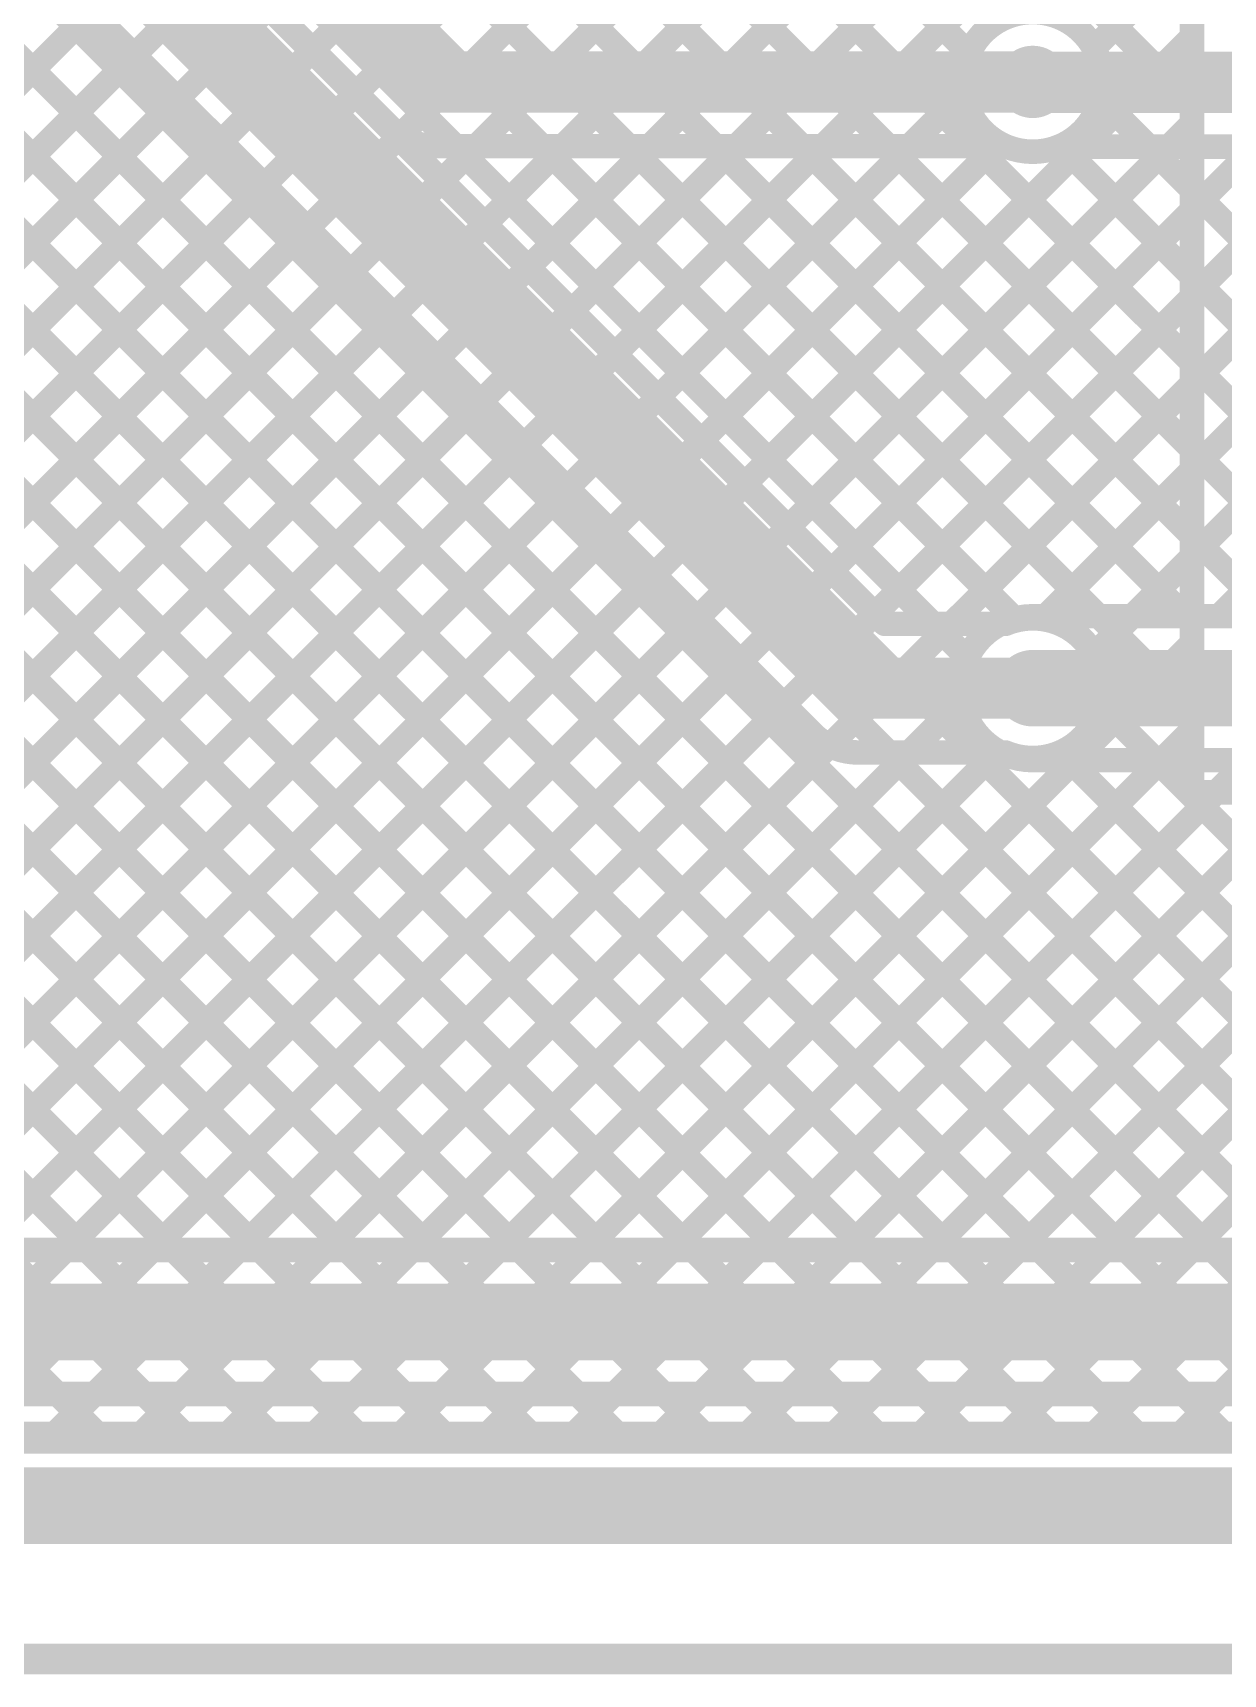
# Model space of a CAD drawing. Header units: millimetres. Extents: x -0.32 to 3.69, y -0.11 to 2.37.
# Drawn here: x 2.305 to 2.694, y -0.11 to 0.426 of the extents above; entities that cross this region are included whole.
import ezdxf

# ---------------------------------------------------------------- set-up
doc = ezdxf.new("R2010")
doc.units = ezdxf.units.MM
doc.header["$MEASUREMENT"] = 0
for name, color, linetype in [('BottomLayer', 5, 'Continuous'), ('Mechanical2', 216, 'Continuous'), ('TopLayer', 1, 'Continuous'), ('ViaHoleLayer', 16, 'Continuous')]:
    doc.layers.add(name, color=color, linetype=linetype)

msp = doc.modelspace()

# ---------------------------------------------------------------- hatches: boundary and pattern name
at = {"layer": 'BottomLayer'}
h = msp.add_hatch(color=5, dxfattribs=at)
edge = h.paths.add_edge_path()
edge.add_arc((2.632, 0.41), 0.01181, 0, 360)
h = msp.add_hatch(color=5, dxfattribs=at)
edge = h.paths.add_edge_path()
edge.add_arc((2.632, 0.212), 0.01181, 0, 360)
at = {"layer": 'TopLayer'}
h = msp.add_hatch(color=1, dxfattribs=at)
edge = h.paths.add_edge_path()
edge.add_arc((2.632, 0.41), 0.01181, 0, 360)
h = msp.add_hatch(color=1, dxfattribs=at)
edge = h.paths.add_edge_path()
edge.add_arc((2.632, 0.212), 0.01181, 0, 360)
at = {"layer": 'ViaHoleLayer'}
h = msp.add_hatch(color=16, dxfattribs=at)
edge = h.paths.add_edge_path()
edge.add_arc((2.632, 0.41), 0.00591, 0, 360)
h = msp.add_hatch(color=16, dxfattribs=at)
edge = h.paths.add_edge_path()
edge.add_arc((2.632, 0.212), 0.00591, 0, 360)

# ---------------------------------------------------------------- linework, layer by layer
at = {"layer": 'BottomLayer'}
for points, const_width in [([(1.81335, 1.104), (2.68185, 0.2355)], 0.008), ([(1.84163, 1.104), (2.71013, 0.2355)], 0.008), ([(1.86991, 1.104), (2.73841, 0.2355)], 0.008), ([(1.8982, 1.104), (2.7667, 0.2355)], 0.008), ([(1.92648, 1.104), (2.61117, 0.41931)], 0.008), ([(1.82526, 1.06381), (2.65356, 0.2355)], 0.008), ([(1.82036, 1.04042), (2.62604, 0.23473)], 0.008), ([(1.8085, 1.02399), (2.61066, 0.22184)], 0.008), ([(1.8085, 0.99571), (2.83821, -0.034)], 0.008), ([(1.8115, 0.96442), (2.80992, -0.034)], 0.008), ([(1.8635, 0.88414), (2.78164, -0.034)], 0.008), ([(1.866, 0.85335), (2.75335, -0.034)], 0.008), ([(1.866, 0.82507), (2.72507, -0.034)], 0.008), ([(1.866, 0.79679), (2.69679, -0.034)], 0.008), ([(2.05415, 0.16254), (2.67012, 0.7785)], 0.008), ([(2.08244, 0.16254), (2.6984, 0.7785)], 0.008), ([(2.1053, 0.15712), (2.72669, 0.7785)], 0.008), ([(2.11547, 0.139), (2.75497, 0.7785)], 0.008), ([(1.866, 0.7685), (2.6685, -0.034)], 0.008), ([(1.86328, 0.74293), (2.64022, -0.034)], 0.008), ([(1.86328, 0.71465), (2.61193, -0.034)], 0.008), ([(1.86328, 0.68637), (2.58365, -0.034)], 0.008), ([(1.86328, 0.65808), (2.55536, -0.034)], 0.008), ([(1.86328, 0.6298), (2.52708, -0.034)], 0.008), ([(2.14835, 0.14359), (2.6086, 0.60385)], 0.008), ([(1.86328, 0.60151), (2.4988, -0.034)], 0.008), ([(2.16254, 0.1295), (2.61928, 0.58624)], 0.008), ([(2.15832, 0.097), (2.6441, 0.58277)], 0.008), ([(2.1695, 0.07989), (2.67238, 0.58277)], 0.008), ([(2.1695, 0.05161), (2.70066, 0.58277)], 0.008), ([(2.1725, -0.00196), (2.75723, 0.58277)], 0.008), ([(2.1725, 0.02632), (2.72895, 0.58277)], 0.008), ([(1.86328, 0.57323), (2.47051, -0.034)], 0.008), ([(1.86328, 0.54494), (2.44223, -0.034)], 0.008), ([(1.86328, 0.51666), (2.41394, -0.034)], 0.008), ([(1.86317, 0.48849), (2.38566, -0.034)], 0.008), ([(1.8528, 0.47057), (2.35737, -0.034)], 0.008), ([(2.632, 0.41), (2.63215, 0.40985)], 0.02), ([(2.63215, 0.40985), (2.93435, 0.40985)], 0.02), ([(2.16874, -0.034), (2.60943, 0.40669)], 0.008), ([(2.19703, -0.034), (2.62103, 0.39)], 0.008), ([(2.22531, -0.034), (2.64816, 0.38885)], 0.008), ([(2.2536, -0.034), (2.67645, 0.38885)], 0.008), ([(2.28188, -0.034), (2.70473, 0.38885)], 0.008), ([(2.31017, -0.034), (2.73301, 0.38885)], 0.008), ([(2.33845, -0.034), (2.7613, 0.38885)], 0.008), ([(2.63623, 0.2355), (2.78958, 0.38885)], 0.008), ([(2.64054, 0.38885), (2.87801, 0.38885)], 0.008), ([(2.64163, 0.38885), (2.79498, 0.2355)], 0.008), ([(2.66452, 0.2355), (2.81787, 0.38885)], 0.008), ([(2.66992, 0.38885), (2.82327, 0.2355)], 0.008), ([(2.6928, 0.2355), (2.84615, 0.38885)], 0.008), ([(2.632, 0.2355), (2.87429, 0.2355)], 0.008), ([(2.632, 0.212), (2.93365, 0.212)], 0.025), ([(2.36673, -0.034), (2.60883, 0.20809)], 0.008), ([(2.39502, -0.034), (2.62052, 0.1915)], 0.008), ([(2.4233, -0.034), (2.6458, 0.1885)], 0.008), ([(2.45159, -0.034), (2.67409, 0.1885)], 0.008), ([(2.47987, -0.034), (2.70237, 0.1885)], 0.008), ([(2.50816, -0.034), (2.73066, 0.1885)], 0.008), ([(2.53644, -0.034), (2.75894, 0.1885)], 0.008), ([(2.56472, -0.034), (2.78722, 0.1885)], 0.008), ([(2.59301, -0.034), (2.81551, 0.1885)], 0.008), ([(2.62129, -0.034), (2.84379, 0.1885)], 0.008), ([(2.632, 0.1885), (2.87429, 0.1885)], 0.008), ([(2.64399, 0.1885), (2.86649, -0.034)], 0.008), ([(2.64958, -0.034), (2.87208, 0.1885)], 0.008), ([(2.67228, 0.1885), (2.89478, -0.034)], 0.008), ([(2.67786, -0.034), (2.87429, 0.16243)], 0.008), ([(2.1587, 0.1364), (2.32909, -0.034)], 0.008), ([(2.1645, -0.034), (3.12099, -0.034)], 0.008)]:
    msp.add_lwpolyline(points, dxfattribs=dict(at, const_width=const_width))
at = {"layer": 'BottomLayer', "const_width": 0.008}
for points in [[(2.64054, 0.38885, -1.509839), (2.64126, 0.43085)], [(2.632, 0.1885, -1), (2.632, 0.2355)]]:
    msp.add_lwpolyline(points, format="xyb", dxfattribs=at)
at = {"layer": 'BottomLayer'}
for points, const_width in [([(2.60917, 0.41931, 1), (2.61317, 0.41931, 1)], 0.004), ([(2.627, 0.41, 1), (2.637, 0.41, 1)], 0.01), ([(2.62715, 0.40985, 1), (2.63715, 0.40985, 1)], 0.01), ([(2.62715, 0.40985, 1), (2.63715, 0.40985, 1)], 0.01), ([(2.60743, 0.40669, 1), (2.61143, 0.40669, 1)], 0.004), ([(2.61903, 0.39, 1), (2.62303, 0.39, 1)], 0.004), ([(2.63854, 0.38885, 1), (2.64254, 0.38885, 1)], 0.004), ([(2.63854, 0.38885, 1), (2.64254, 0.38885, 1)], 0.004), ([(2.63963, 0.38885, 1), (2.64363, 0.38885, 1)], 0.004), ([(2.64616, 0.38885, 1), (2.65016, 0.38885, 1)], 0.004), ([(2.66792, 0.38885, 1), (2.67192, 0.38885, 1)], 0.004), ([(2.67445, 0.38885, 1), (2.67845, 0.38885, 1)], 0.004), ([(2.62404, 0.23473, 1), (2.62804, 0.23473, 1)], 0.004), ([(2.63, 0.2355, 1), (2.634, 0.2355, 1)], 0.004), ([(2.63, 0.2355, 1), (2.634, 0.2355, 1)], 0.004), ([(2.63423, 0.2355, 1), (2.63823, 0.2355, 1)], 0.004), ([(2.65156, 0.2355, 1), (2.65556, 0.2355, 1)], 0.004), ([(2.66252, 0.2355, 1), (2.66652, 0.2355, 1)], 0.004), ([(2.67984, 0.2355, 1), (2.68384, 0.2355, 1)], 0.004), ([(2.6908, 0.2355, 1), (2.6948, 0.2355, 1)], 0.004), ([(2.60866, 0.22184, 1), (2.61266, 0.22184, 1)], 0.004), ([(2.62575, 0.212, 1), (2.63825, 0.212, 1)], 0.0125), ([(2.60683, 0.20809, 1), (2.61083, 0.20809, 1)], 0.004), ([(2.61852, 0.1915, 1), (2.62252, 0.1915, 1)], 0.004), ([(2.63, 0.1885, 1), (2.634, 0.1885, 1)], 0.004), ([(2.63, 0.1885, 1), (2.634, 0.1885, 1)], 0.004), ([(2.64199, 0.1885, 1), (2.64599, 0.1885, 1)], 0.004), ([(2.6438, 0.1885, 1), (2.6478, 0.1885, 1)], 0.004), ([(2.67028, 0.1885, 1), (2.67428, 0.1885, 1)], 0.004), ([(2.67209, 0.1885, 1), (2.67609, 0.1885, 1)], 0.004), ([(2.30817, -0.034, 1), (2.31217, -0.034, 1)], 0.004), ([(2.32709, -0.034, 1), (2.33109, -0.034, 1)], 0.004), ([(2.33645, -0.034, 1), (2.34045, -0.034, 1)], 0.004), ([(2.35537, -0.034, 1), (2.35937, -0.034, 1)], 0.004), ([(2.36473, -0.034, 1), (2.36873, -0.034, 1)], 0.004), ([(2.38366, -0.034, 1), (2.38766, -0.034, 1)], 0.004), ([(2.39302, -0.034, 1), (2.39702, -0.034, 1)], 0.004), ([(2.41194, -0.034, 1), (2.41594, -0.034, 1)], 0.004), ([(2.4213, -0.034, 1), (2.4253, -0.034, 1)], 0.004), ([(2.44023, -0.034, 1), (2.44423, -0.034, 1)], 0.004), ([(2.44959, -0.034, 1), (2.45359, -0.034, 1)], 0.004), ([(2.46851, -0.034, 1), (2.47251, -0.034, 1)], 0.004), ([(2.47787, -0.034, 1), (2.48187, -0.034, 1)], 0.004), ([(2.4968, -0.034, 1), (2.5008, -0.034, 1)], 0.004), ([(2.50616, -0.034, 1), (2.51016, -0.034, 1)], 0.004), ([(2.52508, -0.034, 1), (2.52908, -0.034, 1)], 0.004), ([(2.53444, -0.034, 1), (2.53844, -0.034, 1)], 0.004), ([(2.55336, -0.034, 1), (2.55736, -0.034, 1)], 0.004), ([(2.56272, -0.034, 1), (2.56672, -0.034, 1)], 0.004), ([(2.58165, -0.034, 1), (2.58565, -0.034, 1)], 0.004), ([(2.59101, -0.034, 1), (2.59501, -0.034, 1)], 0.004), ([(2.60993, -0.034, 1), (2.61393, -0.034, 1)], 0.004), ([(2.61929, -0.034, 1), (2.62329, -0.034, 1)], 0.004), ([(2.63822, -0.034, 1), (2.64222, -0.034, 1)], 0.004), ([(2.64758, -0.034, 1), (2.65158, -0.034, 1)], 0.004), ([(2.6665, -0.034, 1), (2.6705, -0.034, 1)], 0.004), ([(2.67586, -0.034, 1), (2.67986, -0.034, 1)], 0.004), ([(2.69479, -0.034, 1), (2.69879, -0.034, 1)], 0.004)]:
    msp.add_lwpolyline(points, format="xyb", close=True, dxfattribs=dict(at, const_width=const_width))
at = {"layer": 'Mechanical2', "const_width": 0.01}
msp.add_lwpolyline([(-0.1, -0.105), (3.325, -0.105)], dxfattribs=at)
at = {"layer": 'TopLayer'}
for points, const_width in [([(2.684, 0.178), (2.684, 2.021)], 0.008), ([(1.9335, 0.9135), (2.437, 0.41)], 0.02), ([(1.90985, 0.90685), (2.5837, 0.233)], 0.008), ([(1.895, 0.892), (2.575, 0.212)], 0.02), ([(1.91865, 0.89865), (2.42212, 0.39519)], 0.008), ([(1.918, 0.8393), (2.56012, 0.19719)], 0.008), ([(1.918, 0.82964), (2.71914, 0.0285)], 0.008), ([(1.918, 0.80135), (2.69085, 0.0285)], 0.008), ([(1.9175, 0.77357), (2.66257, 0.0285)], 0.008), ([(1.918, 0.74479), (2.63429, 0.0285)], 0.008), ([(1.918, 0.7165), (2.606, 0.0285)], 0.008), ([(1.918, 0.68822), (2.57772, 0.0285)], 0.008), ([(1.76551, 0.671), (2.40801, 0.0285)], 0.008), ([(1.7938, 0.671), (2.4363, 0.0285)], 0.008), ([(1.82208, 0.671), (2.46458, 0.0285)], 0.008), ([(1.85036, 0.671), (2.49286, 0.0285)], 0.008), ([(1.87865, 0.671), (2.52115, 0.0285)], 0.008), ([(1.90693, 0.671), (2.54943, 0.0285)], 0.008), ([(2.50455, 0.5825), (2.684, 0.40305)], 0.008), ([(2.652, 0.42097), (2.684, 0.45297)], 0.008), ([(2.15772, 0.2661), (2.32446, 0.43284)], 0.008), ([(2.53801, 0.27869), (2.684, 0.42469)], 0.008), ([(2.158, 0.2381), (2.3386, 0.4187)], 0.008), ([(2.437, 0.41), (2.632, 0.41)], 0.02), ([(2.158, 0.20981), (2.35274, 0.40456)], 0.008), ([(2.65416, 0.4046), (2.684, 0.37477)], 0.008), ([(2.55215, 0.26455), (2.684, 0.3964)], 0.008), ([(2.158, 0.18153), (2.36689, 0.39042)], 0.008), ([(2.437, 0.389), (2.62309, 0.389)], 0.008), ([(2.43901, 0.37769), (2.45032, 0.389)], 0.008), ([(2.44349, 0.389), (2.59949, 0.233)], 0.008), ([(2.45315, 0.36355), (2.47861, 0.389)], 0.008), ([(2.46729, 0.3494), (2.50689, 0.389)], 0.008), ([(2.47178, 0.389), (2.62661, 0.23417)], 0.008), ([(2.48144, 0.33526), (2.53518, 0.389)], 0.008), ([(2.49558, 0.32112), (2.56346, 0.389)], 0.008), ([(2.50006, 0.389), (2.684, 0.20506)], 0.008), ([(2.50972, 0.30698), (2.59174, 0.389)], 0.008), ([(2.52386, 0.29284), (2.62003, 0.389)], 0.008), ([(2.52834, 0.389), (2.684, 0.23334)], 0.008), ([(2.55663, 0.389), (2.684, 0.26163)], 0.008), ([(2.58491, 0.389), (2.684, 0.28991)], 0.008), ([(2.6132, 0.389), (2.684, 0.3182)], 0.008), ([(2.64131, 0.38917), (2.684, 0.34648)], 0.008), ([(2.158, 0.15325), (2.38103, 0.37627)], 0.008), ([(2.56629, 0.25041), (2.684, 0.36812)], 0.008), ([(2.16254, 0.1295), (2.39517, 0.36213)], 0.008), ([(2.08982, 0.0285), (2.40931, 0.34799)], 0.008), ([(2.58043, 0.23627), (2.684, 0.33983)], 0.008), ([(2.11811, 0.0285), (2.42345, 0.33385)], 0.008), ([(2.14639, 0.0285), (2.4376, 0.31971)], 0.008), ([(2.60545, 0.233), (2.684, 0.31155)], 0.008), ([(2.17468, 0.0285), (2.45174, 0.30556)], 0.008), ([(2.20296, 0.0285), (2.46588, 0.29142)], 0.008), ([(2.6353, 0.23457), (2.684, 0.28327)], 0.008), ([(2.23124, 0.0285), (2.48002, 0.27728)], 0.008), ([(2.25953, 0.0285), (2.49416, 0.26314)], 0.008), ([(2.652, 0.22298), (2.684, 0.25498)], 0.008), ([(2.158, 0.25023), (2.37973, 0.0285)], 0.008), ([(2.28781, 0.0285), (2.50831, 0.24899)], 0.008), ([(2.3161, 0.0285), (2.52245, 0.23485)], 0.008), ([(2.5837, 0.233), (2.62309, 0.233)], 0.008), ([(2.4858, 0.0285), (2.684, 0.2267)], 0.008), ([(2.158, 0.22194), (2.35144, 0.0285)], 0.008), ([(2.34438, 0.0285), (2.53659, 0.22071)], 0.008), ([(2.575, 0.212), (2.632, 0.212)], 0.02), ([(2.37267, 0.0285), (2.55073, 0.20657)], 0.008), ([(2.65417, 0.20661), (2.83228, 0.0285)], 0.008), ([(2.51409, 0.0285), (2.684, 0.19841)], 0.008), ([(2.158, 0.19366), (2.32316, 0.0285)], 0.008), ([(2.40095, 0.0285), (2.56565, 0.1932)], 0.008), ([(2.42923, 0.0285), (2.59173, 0.191)], 0.008), ([(2.45752, 0.0285), (2.62002, 0.191)], 0.008), ([(2.575, 0.191), (2.62309, 0.191)], 0.008), ([(2.58492, 0.191), (2.74742, 0.0285)], 0.008), ([(2.61321, 0.191), (2.77571, 0.0285)], 0.008), ([(2.64131, 0.19118), (2.80399, 0.0285)], 0.008), ([(2.65551, 0.0285), (2.81551, 0.1885)], 0.008), ([(2.68379, 0.0285), (2.84379, 0.1885)], 0.008), ([(2.59894, 0.0285), (2.75394, 0.1835)], 0.008), ([(2.62722, 0.0285), (2.78222, 0.1835)], 0.008), ([(2.54237, 0.0285), (2.69187, 0.178)], 0.008), ([(2.57066, 0.0285), (2.72016, 0.178)], 0.008), ([(2.684, 0.178), (2.746, 0.178)], 0.008), ([(1.927, 0.0285), (2.90627, 0.0285)], 0.008), ([(1.892, 0.005), (2.916, 0.005)], 0.025), ([(1.927, -0.0185), (2.916, -0.0185)], 0.008), ([(2.31267, -0.0315), (2.32567, -0.0185)], 0.008), ([(2.31359, -0.0185), (2.32659, -0.0315)], 0.008), ([(2.34095, -0.0315), (2.35395, -0.0185)], 0.008), ([(2.34187, -0.0185), (2.35487, -0.0315)], 0.008), ([(2.36923, -0.0315), (2.38223, -0.0185)], 0.008), ([(2.37016, -0.0185), (2.38316, -0.0315)], 0.008), ([(2.39752, -0.0315), (2.41052, -0.0185)], 0.008), ([(2.39844, -0.0185), (2.41144, -0.0315)], 0.008), ([(2.4258, -0.0315), (2.4388, -0.0185)], 0.008), ([(2.42673, -0.0185), (2.43973, -0.0315)], 0.008), ([(2.45409, -0.0315), (2.46709, -0.0185)], 0.008), ([(2.45501, -0.0185), (2.46801, -0.0315)], 0.008), ([(2.48237, -0.0315), (2.49537, -0.0185)], 0.008), ([(2.4833, -0.0185), (2.4963, -0.0315)], 0.008), ([(2.51066, -0.0315), (2.52366, -0.0185)], 0.008), ([(2.51158, -0.0185), (2.52458, -0.0315)], 0.008), ([(2.53894, -0.0315), (2.55194, -0.0185)], 0.008), ([(2.53986, -0.0185), (2.55286, -0.0315)], 0.008), ([(2.56722, -0.0315), (2.58022, -0.0185)], 0.008), ([(2.56815, -0.0185), (2.58115, -0.0315)], 0.008), ([(2.59551, -0.0315), (2.60851, -0.0185)], 0.008), ([(2.59643, -0.0185), (2.60943, -0.0315)], 0.008), ([(2.62379, -0.0315), (2.63679, -0.0185)], 0.008), ([(2.62472, -0.0185), (2.63772, -0.0315)], 0.008), ([(2.65208, -0.0315), (2.66508, -0.0185)], 0.008), ([(2.653, -0.0185), (2.666, -0.0315)], 0.008), ([(2.68036, -0.0315), (2.69336, -0.0185)], 0.008), ([(2.68129, -0.0185), (2.69429, -0.0315)], 0.008), ([(1.9235, -0.0315), (2.93127, -0.0315)], 0.008), ([(1.892, -0.055), (2.941, -0.055)], 0.025)]:
    msp.add_lwpolyline(points, dxfattribs=dict(at, const_width=const_width))
at = {"layer": 'TopLayer', "const_width": 0.008}
for points in [[(2.62309, 0.431, -0.537234), (2.65481, 0.41)], [(2.65481, 0.41, -0.537234), (2.62309, 0.389)], [(2.437, 0.389, -0.199534), (2.42212, 0.39519)], [(2.437, 0.389, -0.198912), (2.42215, 0.39515)], [(2.62309, 0.233, -0.537234), (2.65481, 0.212)], [(2.65481, 0.212, -0.537234), (2.62309, 0.191)], [(2.575, 0.191, -0.199534), (2.56012, 0.19719)], [(2.575, 0.191, -0.198912), (2.56015, 0.19715)]]:
    msp.add_lwpolyline(points, format="xyb", dxfattribs=at)
at = {"layer": 'TopLayer'}
for points, const_width in [([(2.65, 0.42097, 1), (2.654, 0.42097, 1)], 0.004), ([(2.682, 0.42469, 1), (2.686, 0.42469, 1)], 0.004), ([(2.3366, 0.4187, 1), (2.3406, 0.4187, 1)], 0.004), ([(2.432, 0.41, 1), (2.442, 0.41, 1)], 0.01), ([(2.432, 0.41, 1), (2.442, 0.41, 1)], 0.01), ([(2.627, 0.41, 1), (2.637, 0.41, 1)], 0.01), ([(2.65281, 0.41, 1), (2.65681, 0.41, 1)], 0.004), ([(2.65281, 0.41, 1), (2.65681, 0.41, 1)], 0.004), ([(2.35074, 0.40456, 1), (2.35474, 0.40456, 1)], 0.004), ([(2.65216, 0.4046, 1), (2.65616, 0.4046, 1)], 0.004), ([(2.682, 0.40305, 1), (2.686, 0.40305, 1)], 0.004), ([(2.42012, 0.39519, 1), (2.42412, 0.39519, 1)], 0.004), ([(2.42012, 0.39519, 1), (2.42412, 0.39519, 1)], 0.004), ([(2.42015, 0.39515, 1), (2.42415, 0.39515, 1)], 0.004), ([(2.682, 0.3964, 1), (2.686, 0.3964, 1)], 0.004), ([(2.36489, 0.39042, 1), (2.36889, 0.39042, 1)], 0.004), ([(2.435, 0.389, 1), (2.439, 0.389, 1)], 0.004), ([(2.435, 0.389, 1), (2.439, 0.389, 1)], 0.004), ([(2.435, 0.389, 1), (2.439, 0.389, 1)], 0.004), ([(2.44149, 0.389, 1), (2.44549, 0.389, 1)], 0.004), ([(2.44832, 0.389, 1), (2.45232, 0.389, 1)], 0.004), ([(2.46978, 0.389, 1), (2.47378, 0.389, 1)], 0.004), ([(2.47661, 0.389, 1), (2.48061, 0.389, 1)], 0.004), ([(2.49806, 0.389, 1), (2.50206, 0.389, 1)], 0.004), ([(2.50489, 0.389, 1), (2.50889, 0.389, 1)], 0.004), ([(2.52635, 0.389, 1), (2.53035, 0.389, 1)], 0.004), ([(2.53318, 0.389, 1), (2.53718, 0.389, 1)], 0.004), ([(2.55463, 0.389, 1), (2.55863, 0.389, 1)], 0.004), ([(2.56146, 0.389, 1), (2.56546, 0.389, 1)], 0.004), ([(2.58291, 0.389, 1), (2.58691, 0.389, 1)], 0.004), ([(2.58974, 0.389, 1), (2.59374, 0.389, 1)], 0.004), ([(2.6112, 0.389, 1), (2.6152, 0.389, 1)], 0.004), ([(2.61803, 0.389, 1), (2.62203, 0.389, 1)], 0.004), ([(2.62109, 0.389, 1), (2.62509, 0.389, 1)], 0.004), ([(2.62109, 0.389, 1), (2.62509, 0.389, 1)], 0.004), ([(2.63931, 0.38917, 1), (2.64331, 0.38917, 1)], 0.004), ([(2.43701, 0.37769, 1), (2.44101, 0.37769, 1)], 0.004), ([(2.37903, 0.37627, 1), (2.38303, 0.37627, 1)], 0.004), ([(2.682, 0.37477, 1), (2.686, 0.37477, 1)], 0.004), ([(2.682, 0.36812, 1), (2.686, 0.36812, 1)], 0.004), ([(2.39317, 0.36213, 1), (2.39717, 0.36213, 1)], 0.004), ([(2.45115, 0.36355, 1), (2.45515, 0.36355, 1)], 0.004), ([(2.40731, 0.34799, 1), (2.41131, 0.34799, 1)], 0.004), ([(2.46529, 0.3494, 1), (2.46929, 0.3494, 1)], 0.004), ([(2.682, 0.34648, 1), (2.686, 0.34648, 1)], 0.004), ([(2.682, 0.33983, 1), (2.686, 0.33983, 1)], 0.004), ([(2.42145, 0.33385, 1), (2.42545, 0.33385, 1)], 0.004), ([(2.47944, 0.33526, 1), (2.48344, 0.33526, 1)], 0.004), ([(2.4356, 0.31971, 1), (2.4396, 0.31971, 1)], 0.004), ([(2.49358, 0.32112, 1), (2.49758, 0.32112, 1)], 0.004), ([(2.682, 0.3182, 1), (2.686, 0.3182, 1)], 0.004), ([(2.50772, 0.30698, 1), (2.51172, 0.30698, 1)], 0.004), ([(2.682, 0.31155, 1), (2.686, 0.31155, 1)], 0.004), ([(2.44974, 0.30556, 1), (2.45374, 0.30556, 1)], 0.004), ([(2.46388, 0.29142, 1), (2.46788, 0.29142, 1)], 0.004), ([(2.52186, 0.29284, 1), (2.52586, 0.29284, 1)], 0.004), ([(2.682, 0.28991, 1), (2.686, 0.28991, 1)], 0.004), ([(2.682, 0.28327, 1), (2.686, 0.28327, 1)], 0.004), ([(2.47802, 0.27728, 1), (2.48202, 0.27728, 1)], 0.004), ([(2.53601, 0.27869, 1), (2.54001, 0.27869, 1)], 0.004), ([(2.55015, 0.26455, 1), (2.55415, 0.26455, 1)], 0.004), ([(2.49216, 0.26314, 1), (2.49616, 0.26314, 1)], 0.004), ([(2.682, 0.26163, 1), (2.686, 0.26163, 1)], 0.004), ([(2.682, 0.25498, 1), (2.686, 0.25498, 1)], 0.004), ([(2.50631, 0.24899, 1), (2.51031, 0.24899, 1)], 0.004), ([(2.56429, 0.25041, 1), (2.56829, 0.25041, 1)], 0.004), ([(2.52045, 0.23485, 1), (2.52445, 0.23485, 1)], 0.004), ([(2.57843, 0.23627, 1), (2.58243, 0.23627, 1)], 0.004), ([(2.5817, 0.233, 1), (2.5857, 0.233, 1)], 0.004), ([(2.5817, 0.233, 1), (2.5857, 0.233, 1)], 0.004), ([(2.59749, 0.233, 1), (2.60149, 0.233, 1)], 0.004), ([(2.60345, 0.233, 1), (2.60745, 0.233, 1)], 0.004), ([(2.62109, 0.233, 1), (2.62509, 0.233, 1)], 0.004), ([(2.62109, 0.233, 1), (2.62509, 0.233, 1)], 0.004), ([(2.62461, 0.23417, 1), (2.62861, 0.23417, 1)], 0.004), ([(2.6333, 0.23457, 1), (2.6373, 0.23457, 1)], 0.004), ([(2.682, 0.23334, 1), (2.686, 0.23334, 1)], 0.004), ([(2.682, 0.2267, 1), (2.686, 0.2267, 1)], 0.004), ([(2.65, 0.22298, 1), (2.654, 0.22298, 1)], 0.004), ([(2.53459, 0.22071, 1), (2.53859, 0.22071, 1)], 0.004), ([(2.57, 0.212, 1), (2.58, 0.212, 1)], 0.01), ([(2.57, 0.212, 1), (2.58, 0.212, 1)], 0.01), ([(2.627, 0.212, 1), (2.637, 0.212, 1)], 0.01), ([(2.65281, 0.212, 1), (2.65681, 0.212, 1)], 0.004), ([(2.65281, 0.212, 1), (2.65681, 0.212, 1)], 0.004), ([(2.54873, 0.20657, 1), (2.55273, 0.20657, 1)], 0.004), ([(2.65217, 0.20661, 1), (2.65617, 0.20661, 1)], 0.004), ([(2.682, 0.20506, 1), (2.686, 0.20506, 1)], 0.004), ([(2.55812, 0.19719, 1), (2.56212, 0.19719, 1)], 0.004), ([(2.55812, 0.19719, 1), (2.56212, 0.19719, 1)], 0.004), ([(2.55815, 0.19715, 1), (2.56215, 0.19715, 1)], 0.004), ([(2.682, 0.19841, 1), (2.686, 0.19841, 1)], 0.004), ([(2.56365, 0.1932, 1), (2.56765, 0.1932, 1)], 0.004), ([(2.573, 0.191, 1), (2.577, 0.191, 1)], 0.004), ([(2.573, 0.191, 1), (2.577, 0.191, 1)], 0.004), ([(2.573, 0.191, 1), (2.577, 0.191, 1)], 0.004), ([(2.58292, 0.191, 1), (2.58692, 0.191, 1)], 0.004), ([(2.58973, 0.191, 1), (2.59373, 0.191, 1)], 0.004), ([(2.61121, 0.191, 1), (2.61521, 0.191, 1)], 0.004), ([(2.61802, 0.191, 1), (2.62202, 0.191, 1)], 0.004), ([(2.62109, 0.191, 1), (2.62509, 0.191, 1)], 0.004), ([(2.62109, 0.191, 1), (2.62509, 0.191, 1)], 0.004), ([(2.63931, 0.19118, 1), (2.64331, 0.19118, 1)], 0.004), ([(2.682, 0.178, 1), (2.686, 0.178, 1)], 0.004), ([(2.682, 0.178, 1), (2.686, 0.178, 1)], 0.004), ([(2.68987, 0.178, 1), (2.69387, 0.178, 1)], 0.004), ([(2.3141, 0.0285, 1), (2.3181, 0.0285, 1)], 0.004), ([(2.32116, 0.0285, 1), (2.32516, 0.0285, 1)], 0.004), ([(2.34238, 0.0285, 1), (2.34638, 0.0285, 1)], 0.004), ([(2.34944, 0.0285, 1), (2.35344, 0.0285, 1)], 0.004), ([(2.37067, 0.0285, 1), (2.37467, 0.0285, 1)], 0.004), ([(2.37773, 0.0285, 1), (2.38173, 0.0285, 1)], 0.004), ([(2.39895, 0.0285, 1), (2.40295, 0.0285, 1)], 0.004), ([(2.40601, 0.0285, 1), (2.41001, 0.0285, 1)], 0.004), ([(2.42723, 0.0285, 1), (2.43123, 0.0285, 1)], 0.004), ([(2.4343, 0.0285, 1), (2.4383, 0.0285, 1)], 0.004), ([(2.45552, 0.0285, 1), (2.45952, 0.0285, 1)], 0.004), ([(2.46258, 0.0285, 1), (2.46658, 0.0285, 1)], 0.004), ([(2.4838, 0.0285, 1), (2.4878, 0.0285, 1)], 0.004), ([(2.49086, 0.0285, 1), (2.49486, 0.0285, 1)], 0.004), ([(2.51209, 0.0285, 1), (2.51609, 0.0285, 1)], 0.004), ([(2.51915, 0.0285, 1), (2.52315, 0.0285, 1)], 0.004), ([(2.54037, 0.0285, 1), (2.54437, 0.0285, 1)], 0.004), ([(2.54743, 0.0285, 1), (2.55143, 0.0285, 1)], 0.004), ([(2.56866, 0.0285, 1), (2.57266, 0.0285, 1)], 0.004), ([(2.57572, 0.0285, 1), (2.57972, 0.0285, 1)], 0.004), ([(2.59694, 0.0285, 1), (2.60094, 0.0285, 1)], 0.004), ([(2.604, 0.0285, 1), (2.608, 0.0285, 1)], 0.004), ([(2.62522, 0.0285, 1), (2.62922, 0.0285, 1)], 0.004), ([(2.63229, 0.0285, 1), (2.63629, 0.0285, 1)], 0.004), ([(2.65351, 0.0285, 1), (2.65751, 0.0285, 1)], 0.004), ([(2.66057, 0.0285, 1), (2.66457, 0.0285, 1)], 0.004), ([(2.68179, 0.0285, 1), (2.68579, 0.0285, 1)], 0.004), ([(2.68885, 0.0285, 1), (2.69285, 0.0285, 1)], 0.004), ([(2.31159, -0.0185, 1), (2.31559, -0.0185, 1)], 0.004), ([(2.32367, -0.0185, 1), (2.32767, -0.0185, 1)], 0.004), ([(2.33987, -0.0185, 1), (2.34387, -0.0185, 1)], 0.004), ([(2.35195, -0.0185, 1), (2.35595, -0.0185, 1)], 0.004), ([(2.36816, -0.0185, 1), (2.37216, -0.0185, 1)], 0.004), ([(2.38023, -0.0185, 1), (2.38423, -0.0185, 1)], 0.004), ([(2.39644, -0.0185, 1), (2.40044, -0.0185, 1)], 0.004), ([(2.40852, -0.0185, 1), (2.41252, -0.0185, 1)], 0.004), ([(2.42473, -0.0185, 1), (2.42873, -0.0185, 1)], 0.004), ([(2.4368, -0.0185, 1), (2.4408, -0.0185, 1)], 0.004), ([(2.45301, -0.0185, 1), (2.45701, -0.0185, 1)], 0.004), ([(2.46509, -0.0185, 1), (2.46909, -0.0185, 1)], 0.004), ([(2.4813, -0.0185, 1), (2.4853, -0.0185, 1)], 0.004), ([(2.49337, -0.0185, 1), (2.49737, -0.0185, 1)], 0.004), ([(2.50958, -0.0185, 1), (2.51358, -0.0185, 1)], 0.004), ([(2.52166, -0.0185, 1), (2.52566, -0.0185, 1)], 0.004), ([(2.53786, -0.0185, 1), (2.54186, -0.0185, 1)], 0.004), ([(2.54994, -0.0185, 1), (2.55394, -0.0185, 1)], 0.004), ([(2.56615, -0.0185, 1), (2.57015, -0.0185, 1)], 0.004), ([(2.57822, -0.0185, 1), (2.58222, -0.0185, 1)], 0.004), ([(2.59443, -0.0185, 1), (2.59843, -0.0185, 1)], 0.004), ([(2.60651, -0.0185, 1), (2.61051, -0.0185, 1)], 0.004), ([(2.62272, -0.0185, 1), (2.62672, -0.0185, 1)], 0.004), ([(2.63479, -0.0185, 1), (2.63879, -0.0185, 1)], 0.004), ([(2.651, -0.0185, 1), (2.655, -0.0185, 1)], 0.004), ([(2.66308, -0.0185, 1), (2.66708, -0.0185, 1)], 0.004), ([(2.67929, -0.0185, 1), (2.68329, -0.0185, 1)], 0.004), ([(2.69136, -0.0185, 1), (2.69536, -0.0185, 1)], 0.004), ([(2.31067, -0.0315, 1), (2.31467, -0.0315, 1)], 0.004), ([(2.32459, -0.0315, 1), (2.32859, -0.0315, 1)], 0.004), ([(2.33895, -0.0315, 1), (2.34295, -0.0315, 1)], 0.004), ([(2.35287, -0.0315, 1), (2.35687, -0.0315, 1)], 0.004), ([(2.36723, -0.0315, 1), (2.37123, -0.0315, 1)], 0.004), ([(2.38116, -0.0315, 1), (2.38516, -0.0315, 1)], 0.004), ([(2.39552, -0.0315, 1), (2.39952, -0.0315, 1)], 0.004), ([(2.40944, -0.0315, 1), (2.41344, -0.0315, 1)], 0.004), ([(2.4238, -0.0315, 1), (2.4278, -0.0315, 1)], 0.004), ([(2.43773, -0.0315, 1), (2.44173, -0.0315, 1)], 0.004), ([(2.45209, -0.0315, 1), (2.45609, -0.0315, 1)], 0.004), ([(2.46601, -0.0315, 1), (2.47001, -0.0315, 1)], 0.004), ([(2.48037, -0.0315, 1), (2.48437, -0.0315, 1)], 0.004), ([(2.4943, -0.0315, 1), (2.4983, -0.0315, 1)], 0.004), ([(2.50866, -0.0315, 1), (2.51266, -0.0315, 1)], 0.004), ([(2.52258, -0.0315, 1), (2.52658, -0.0315, 1)], 0.004), ([(2.53694, -0.0315, 1), (2.54094, -0.0315, 1)], 0.004), ([(2.55086, -0.0315, 1), (2.55486, -0.0315, 1)], 0.004), ([(2.56522, -0.0315, 1), (2.56922, -0.0315, 1)], 0.004), ([(2.57915, -0.0315, 1), (2.58315, -0.0315, 1)], 0.004), ([(2.59351, -0.0315, 1), (2.59751, -0.0315, 1)], 0.004), ([(2.60743, -0.0315, 1), (2.61143, -0.0315, 1)], 0.004), ([(2.62179, -0.0315, 1), (2.62579, -0.0315, 1)], 0.004), ([(2.63572, -0.0315, 1), (2.63972, -0.0315, 1)], 0.004), ([(2.65008, -0.0315, 1), (2.65408, -0.0315, 1)], 0.004), ([(2.664, -0.0315, 1), (2.668, -0.0315, 1)], 0.004), ([(2.67836, -0.0315, 1), (2.68236, -0.0315, 1)], 0.004), ([(2.69229, -0.0315, 1), (2.69629, -0.0315, 1)], 0.004)]:
    msp.add_lwpolyline(points, format="xyb", close=True, dxfattribs=dict(at, const_width=const_width))

doc.saveas('drawing.dxf')
